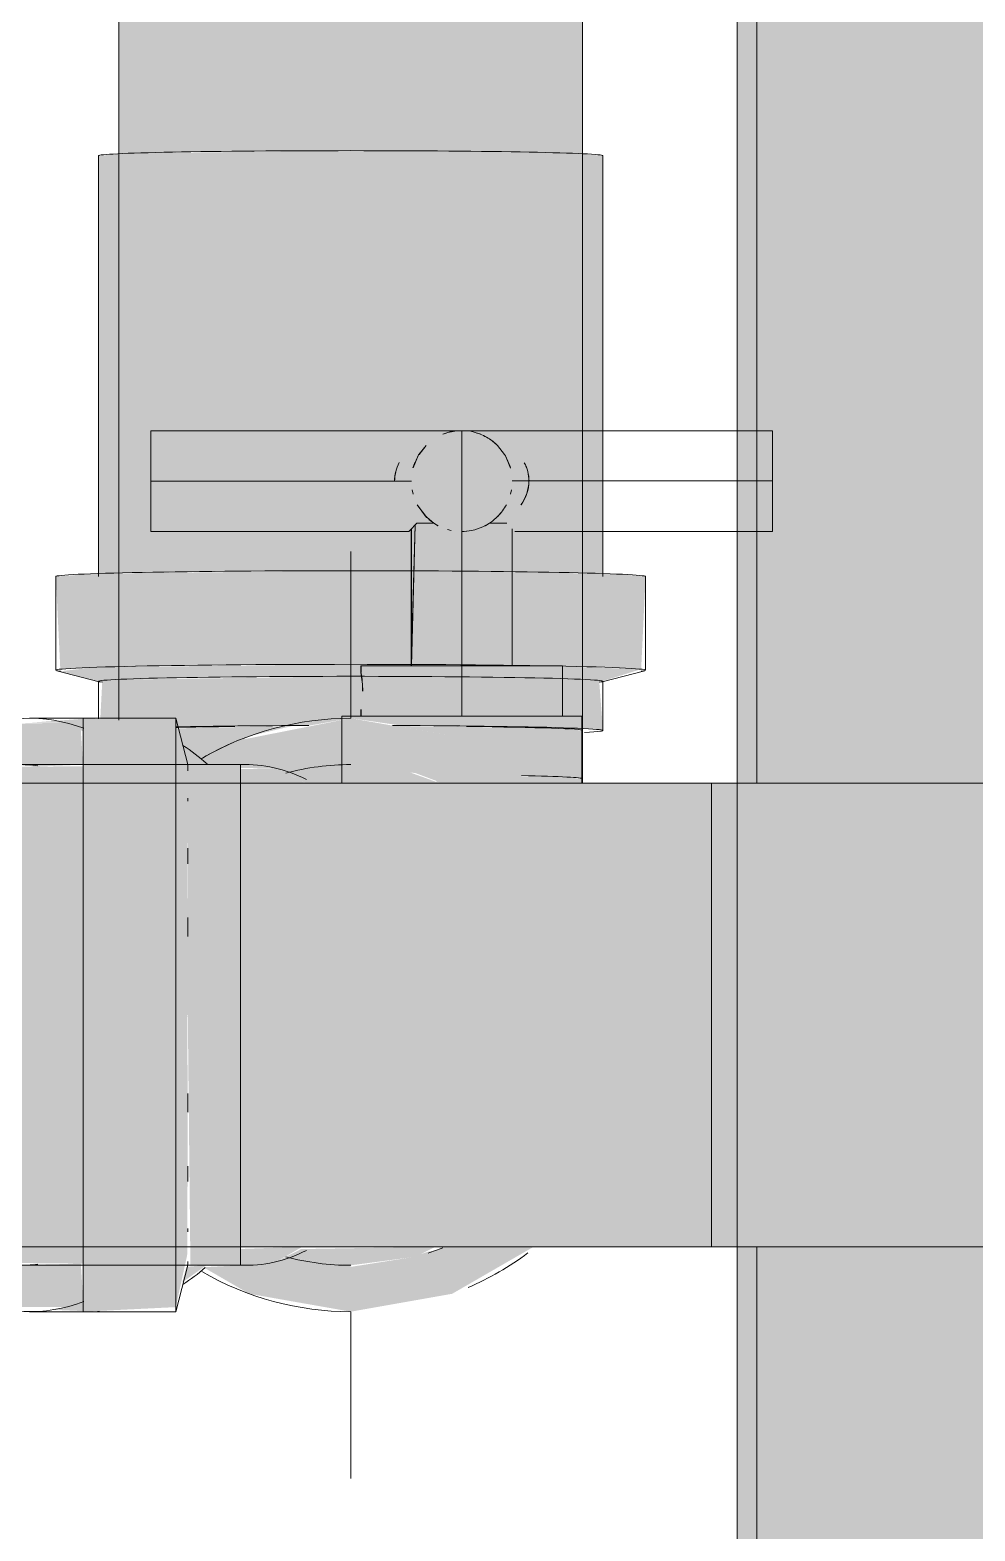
# Model space of a CAD drawing. Header units: metres. Extents: x 42.1 to 94.3, y -3.4 to 61.2.
# Drawn here: x 45.8031 to 45.905, y 57.8176 to 57.9795 of the extents above; entities that cross this region are included whole.
import ezdxf

# ---------------------------------------------------------------- set-up
doc = ezdxf.new("R2010")
doc.units = ezdxf.units.M
for name, color, linetype, lineweight in [('ARQ-SAN', 7, 'Continuous', 5), ('P-PIPE', 7, 'Continuous', 5), ('P-PIPE-CNTR', 7, 'Continuous', 5), ('P-SANR-FIXT', 7, 'Continuous', 5)]:
    doc.layers.add(name, color=color, linetype=linetype, lineweight=lineweight)
doc.layers.add('ARQ_1100_BASE_TÉRREO_GARAGEM_dwg', color=7, linetype='Continuous', lineweight=5, true_color=0x767676)

# ---------------------------------------------------------------- blocks, each defined once
blk = doc.blocks.new('Cuba para Pia de Cozinha - Standard-2652003-TÉRREO F_S 2')
at = {"layer": 'P-SANR-FIXT', "true_color": 0x7f7f7f, "transparency": 33554560}
h = blk.add_hatch(color=8, dxfattribs=at)
h.paths.add_polyline_path([(-0.2285, -0.21432), (-0.2285, -0.2275), (0.2285, -0.2275), (0.2285, 0.2275), (-0.2285, 0.2275), (-0.2285, -0.13672)])
h.paths.add_polyline_path([(-0.1903, 0.05725), (-0.1903, 0.06585), (-0.18932, 0.07576), (-0.18643, 0.08529), (-0.18174, 0.09407), (-0.17542, 0.10177), (-0.16772, 0.10808), (-0.15894, 0.11278), (-0.14941, 0.11567), (-0.1395, 0.11665), (0.14165, 0.11645), (0.14961, 0.11567), (0.15914, 0.11278), (0.16792, 0.10808), (0.17562, 0.10177), (0.18194, 0.09407), (0.18663, 0.08529), (0.18952, 0.07576), (0.1905, 0.06585), (0.1905, -0.1387), (0.18952, -0.14861), (0.18663, -0.15814), (0.18194, -0.16692), (0.17453, -0.17552), (0.16792, -0.18094), (0.15914, -0.18563), (0.14961, -0.18852), (0.1397, -0.1895), (-0.1395, -0.1895), (-0.14941, -0.18852), (-0.15894, -0.18563), (-0.16772, -0.18094), (-0.17542, -0.17462), (-0.18174, -0.16692), (-0.18643, -0.15814), (-0.18932, -0.14861), (-0.1903, -0.13672), (-0.1903, 0.01846)])
at = {"layer": 'P-SANR-FIXT'}
blk.add_line((0.2285, 0.2275), (-0.2285, 0.2275), dxfattribs=at)
at = {"layer": 'P-SANR-FIXT', "color": 250, "true_color": 0x3f3f3f}
blk.add_line((-0.2285, 0.2275), (0.2285, 0.2275), dxfattribs=at)
blk = doc.blocks.new('Joelho 45_90 - Serie Normal - Esgoto - MEP - Tigre - Standard-4204229-TÉRREO F_S 2')
at = {"layer": 'P-PIPE', "true_color": 0xe06060}
h = blk.add_hatch(color=13, dxfattribs=at)
h.paths.add_polyline_path([(45.94779, 57.84126), (45.95607, 57.84235), (45.9645, 57.84609), (45.97094, 57.85131), (45.97551, 57.85726), (45.97823, 57.86384), (45.973, 57.86374), (45.97167, 57.86095), (45.97082, 57.8593), (45.96688, 57.85417), (45.96029, 57.84947), (45.95478, 57.84718), (45.94709, 57.84635), (45.9408, 57.84718), (45.93763, 57.84843), (45.92826, 57.84826), (45.93179, 57.84555), (45.93951, 57.84235)])
h.paths.add_polyline_path([(45.97823, 57.88268), (45.97551, 57.88926), (45.96975, 57.89641), (45.96379, 57.90098), (45.95607, 57.90417), (45.94779, 57.90526), (45.93893, 57.90393), (45.93132, 57.90061), (45.92825, 57.89826), (45.9387, 57.89847), (45.9408, 57.89934), (45.9478, 57.90026), (45.95478, 57.89934), (45.96131, 57.89663), (45.96694, 57.89228), (45.97139, 57.88623), (45.97303, 57.88272), (45.97763, 57.88269)])
for points in [[(45.97303, 57.88272), (45.96848, 57.89061), (45.9613, 57.89664), (45.95213, 57.89985), (45.94311, 57.89985), (45.93875, 57.89813), (45.94779, 57.89819), (45.95431, 57.89709), (45.96088, 57.89442), (45.96694, 57.88933), (45.97075, 57.88274), (45.97199, 57.88273)], [(45.87934, 57.87326), (45.87934, 57.89826), (45.87659, 57.89826), (45.87659, 57.87326)], [(45.87934, 57.87326), (45.92066, 57.87342), (45.92066, 57.87609), (45.92179, 57.87844), (45.92179, 57.89826), (45.87934, 57.89821), (45.87934, 57.87934)], [(45.92179, 57.87844), (45.92311, 57.88118), (45.92773, 57.88475), (45.93349, 57.88586), (45.93855, 57.88471), (45.94122, 57.88257), (45.95647, 57.88276), (45.97073, 57.88278), (45.96694, 57.88933), (45.95957, 57.89518), (45.95213, 57.89788), (45.94959, 57.89794), (45.9454, 57.89826), (45.92179, 57.89826), (45.92179, 57.87973)], [(45.94131, 57.87326), (45.94542, 57.87326), (45.94542, 57.87609), (45.94297, 57.88118), (45.94132, 57.8825), (45.93092, 57.88255), (45.9271, 57.88071), (45.92438, 57.87704), (45.92352, 57.87326), (45.93653, 57.87326)], [(45.94132, 57.8825), (45.94128, 57.88253), (45.93944, 57.88251)], [(45.97279, 57.87326), (45.97479, 57.87326), (45.97303, 57.88272), (45.97075, 57.88274), (45.97143, 57.88104), (45.97252, 57.87483)], [(45.97303, 57.8638), (45.97827, 57.86394), (45.97877, 57.86547), (45.97979, 57.87326), (45.97827, 57.88258), (45.97823, 57.88268), (45.97317, 57.88249), (45.97379, 57.88044), (45.97387, 57.88025), (45.97479, 57.87326), (45.9735, 57.86538), (45.97306, 57.86384)], [(45.92179, 57.87326), (45.92179, 57.87844), (45.92066, 57.87609), (45.92066, 57.87326), (45.92131, 57.87326)], [(45.87659, 57.84826), (45.87934, 57.84826), (45.87934, 57.87326), (45.87659, 57.87326), (45.87659, 57.84911)], [(45.8944, 57.84826), (45.92179, 57.84826), (45.92179, 57.86809), (45.92066, 57.87044), (45.92066, 57.87326), (45.87934, 57.87326), (45.87934, 57.84826)], [(45.92179, 57.86809), (45.92179, 57.87326), (45.92066, 57.8731), (45.92066, 57.87044)], [(45.93443, 57.86385), (45.94156, 57.86422), (45.94321, 57.86584), (45.94542, 57.87044), (45.94542, 57.87326), (45.92352, 57.87326), (45.92446, 57.86913), (45.92753, 57.86561), (45.93133, 57.86396), (45.9332, 57.86389)], [(45.97075, 57.86378), (45.97317, 57.86403), (45.97479, 57.87326), (45.97279, 57.87326), (45.97106, 57.86432)], [(45.92179, 57.84826), (45.9499, 57.84854), (45.95259, 57.84881), (45.96036, 57.85167), (45.96694, 57.85719), (45.97075, 57.86378), (45.94523, 57.86383), (45.94096, 57.86374), (45.93855, 57.86182), (45.93304, 57.86056), (45.92753, 57.86182), (45.92311, 57.86534), (45.92179, 57.86809), (45.92179, 57.84911)], [(45.94311, 57.84667), (45.95259, 57.84671), (45.96129, 57.84988), (45.96866, 57.85623), (45.97303, 57.8638), (45.97073, 57.86374), (45.96694, 57.85719), (45.95957, 57.85135), (45.95164, 57.84864), (45.94952, 57.8485), (45.94444, 57.84827), (45.93871, 57.84827), (45.94271, 57.84682)]]:
    blk.add_hatch(color=13, dxfattribs=at).paths.add_polyline_path(points)
h = blk.add_hatch(color=13, dxfattribs=at)
h.paths.add_polyline_path([(45.94122, 57.88257), (45.93855, 57.88471), (45.93304, 57.88596), (45.92753, 57.88471), (45.92311, 57.88118), (45.92179, 57.87844), (45.92179, 57.87326), (45.92352, 57.87326), (45.92446, 57.8774), (45.9271, 57.88071), (45.93133, 57.88256), (45.9393, 57.88257), (45.94043, 57.88255)])
h.paths.add_polyline_path([(45.97218, 57.87326), (45.97279, 57.87326), (45.97111, 57.88212), (45.97068, 57.88274), (45.94523, 57.8827), (45.94156, 57.88231), (45.94321, 57.88069), (45.94542, 57.87609), (45.94542, 57.87326), (45.97199, 57.87326)])
h = blk.add_hatch(color=13, dxfattribs=at)
h.paths.add_polyline_path([(45.93304, 57.86056), (45.93855, 57.86182), (45.94122, 57.86395), (45.93921, 57.86395), (45.93092, 57.86398), (45.9271, 57.86582), (45.92436, 57.86959), (45.92352, 57.87326), (45.92179, 57.87326), (45.92179, 57.86809), (45.92311, 57.86534), (45.92773, 57.86178), (45.93304, 57.86056)])
h.paths.add_polyline_path([(45.94806, 57.86374), (45.97078, 57.86384), (45.97143, 57.86549), (45.97279, 57.87326), (45.94542, 57.87326), (45.94542, 57.87044), (45.94297, 57.86534), (45.94132, 57.86403), (45.94599, 57.8638), (45.94767, 57.86375)])
at = {"layer": 'P-PIPE'}
for p, q in [((45.87934, 57.89826), (45.87659, 57.89826)), ((45.87659, 57.89826), (45.87659, 57.87326)), ((45.87659, 57.87326), (45.87659, 57.84826)), ((45.87659, 57.84826), (45.87934, 57.84826))]:
    blk.add_line(p, q, dxfattribs=at)
at = {"layer": 'P-PIPE', "color": 250, "true_color": 0x3f3f3f}
for p, q in [((45.92179, 57.89826), (45.87934, 57.89826)), ((45.92179, 57.87846), (45.92179, 57.89826)), ((45.92179, 57.89826), (45.92179, 57.87846)), ((45.92179, 57.84826), (45.92179, 57.86807)), ((45.92179, 57.86807), (45.92179, 57.84826)), ((45.87934, 57.84826), (45.92179, 57.84826))]:
    blk.add_line(p, q, dxfattribs=at)
at = {"layer": 'P-PIPE', "color": 251, "true_color": 0x5f5f5f}
for p, q in [((45.92179, 57.87326), (45.92179, 57.87846)), ((45.92179, 57.87846), (45.92179, 57.87326)), ((45.92179, 57.86807), (45.92179, 57.87326)), ((45.92179, 57.87326), (45.92179, 57.86807))]:
    blk.add_line(p, q, dxfattribs=at)
at = {"layer": 'P-PIPE', "color": 250, "true_color": 0x3f3f3f, "flags": 128}
for points in [[(45.94779, 57.89826), (45.94584, 57.89826), (45.94027, 57.89826), (45.93193, 57.89826), (45.92207, 57.89826), (45.92179, 57.89826)], [(45.92179, 57.84826), (45.93168, 57.84826), (45.94008, 57.84826), (45.94573, 57.84826), (45.94779, 57.84826), (45.94779, 57.84826)]]:
    blk.add_lwpolyline(points, dxfattribs=at)
at = {"layer": 'P-PIPE', "color": 250, "true_color": 0x3f3f3f}
for radius, start, end in [(0.032, 17.2076, 128.0151), (0.032, 96.6467, 102.025), (0.027, 101.9728, 112.0919), (0.032, 36.6473, 42.0268), (0.027, 23.3004, 36.6783), (0.032, 17.9793, 23.3553), (0.032, 231.9849, 342.7924), (0.032, 336.645, 342.0217), (0.027, 309.6139, 314.4078), (0.025, 277.4391, 280), (0.027, 264.4085, 269.9875)]:
    blk.add_arc((45.94779, 57.87326), radius, start, end, dxfattribs=at)
at = {"layer": 'P-PIPE', "color": 251, "true_color": 0x5f5f5f}
for radius, start, end in [(0.027, 0, 20), (0.027, 15.435, 18.0137), (0.032, 0, 14.6662), (0.027, 0, 15), (0.027, 340, 0), (0.027, 345, 0)]:
    blk.add_arc((45.94779, 57.87326), radius, start, end, dxfattribs=at)
blk = doc.blocks.new('Joelho 45_90 - Serie Normal - Esgoto - MEP - Tigre - Standard-2541-TÉRREO F_S 2')
at = {"layer": 'P-PIPE', "true_color": 0xe06060}
for points in [[(45.81681, 57.87326), (45.8188, 57.87326), (45.8188, 57.90478), (45.8088, 57.90526), (45.8088, 57.87326)], [(45.8201, 57.87326), (45.82003, 57.89942), (45.82003, 57.90011), (45.8188, 57.90478), (45.8188, 57.87326), (45.82003, 57.87326)], [(45.7836, 57.87326), (45.7858, 57.87326), (45.7858, 57.89985), (45.7836, 57.89788), (45.7836, 57.87754)], [(45.7484, 57.87326), (45.7806, 57.87326), (45.78059, 57.89788), (45.76973, 57.89826), (45.75241, 57.89799), (45.74813, 57.89741), (45.7421, 57.89491), (45.7368, 57.89079), (45.7326, 57.88493), (45.73045, 57.87973), (45.7296, 57.87326), (45.74627, 57.87326)], [(45.7546, 57.84826), (45.77801, 57.84845), (45.7806, 57.84864), (45.7806, 57.87326), (45.7296, 57.87326), (45.73045, 57.86679), (45.73295, 57.86076), (45.73692, 57.85559), (45.7421, 57.85161), (45.74851, 57.84906), (45.75326, 57.84843)], [(45.7858, 57.84667), (45.7858, 57.87326), (45.7836, 57.87326), (45.7836, 57.84864), (45.784, 57.84828)], [(45.8088, 57.84126), (45.8188, 57.84175), (45.8188, 57.87326), (45.8088, 57.87326), (45.8088, 57.84235)], [(45.8188, 57.84175), (45.82003, 57.84734), (45.82008, 57.85751), (45.8201, 57.86287), (45.82003, 57.87326), (45.8188, 57.87326), (45.8188, 57.84365)]]:
    blk.add_hatch(color=13, dxfattribs=at).paths.add_polyline_path(points)
h = blk.add_hatch(color=13, dxfattribs=at)
h.paths.add_polyline_path([(45.7858, 57.87326), (45.8088, 57.87326), (45.8088, 57.90009), (45.7858, 57.89985), (45.7858, 57.87775)])
h.paths.add_polyline_path([(45.8258, 57.87326), (45.8258, 57.90026), (45.82, 57.9002), (45.82003, 57.89918), (45.82008, 57.88901), (45.8201, 57.88366), (45.8201, 57.87326)])
h = blk.add_hatch(color=13, dxfattribs=at)
h.paths.add_polyline_path([(45.7836, 57.89491), (45.7836, 57.89788), (45.7806, 57.89788), (45.7806, 57.89491), (45.78265, 57.89491)])
h.paths.add_polyline_path([(45.7836, 57.87754), (45.7836, 57.89491), (45.7806, 57.89491), (45.7806, 57.87754)])
h.paths.add_polyline_path([(45.7836, 57.87326), (45.7836, 57.87754), (45.7806, 57.87754), (45.7806, 57.87326)])
h = blk.add_hatch(color=13, dxfattribs=at)
h.paths.add_polyline_path([(45.7836, 57.84864), (45.7836, 57.85161), (45.7806, 57.85161), (45.7806, 57.84864)])
h.paths.add_polyline_path([(45.7836, 57.85161), (45.7836, 57.86899), (45.7806, 57.86899), (45.7806, 57.85161)])
h.paths.add_polyline_path([(45.7806, 57.86899), (45.7836, 57.86899), (45.7836, 57.87326), (45.7806, 57.87326)])
h = blk.add_hatch(color=13, dxfattribs=at)
h.paths.add_polyline_path([(45.8258, 57.84626), (45.8258, 57.87326), (45.8201, 57.87326), (45.82038, 57.84632)])
h.paths.add_polyline_path([(45.8088, 57.84644), (45.8088, 57.87326), (45.7858, 57.87326), (45.7858, 57.84667), (45.79741, 57.84655)])
at = {"layer": 'P-PIPE'}
for p, q in [((45.8188, 57.90526), (45.8088, 57.90526)), ((45.8088, 57.90526), (45.8088, 57.87326)), ((45.8201, 57.90026), (45.8188, 57.90526)), ((45.8188, 57.90526), (45.8188, 57.87326)), ((45.7858, 57.90026), (45.7836, 57.89826)), ((45.8258, 57.90026), (45.7858, 57.90026)), ((45.7858, 57.87326), (45.7858, 57.90026)), ((45.8201, 57.8996), (45.8201, 57.90026)), ((45.8258, 57.87326), (45.8258, 57.90026)), ((45.7836, 57.89826), (45.7806, 57.89826)), ((45.7836, 57.87326), (45.7836, 57.89826)), ((45.8201, 57.8963), (45.8201, 57.89665)), ((45.8201, 57.88956), (45.8201, 57.89124)), ((45.8201, 57.88173), (45.8201, 57.88376)), ((45.7836, 57.84826), (45.7836, 57.87326)), ((45.7858, 57.84626), (45.7858, 57.87326)), ((45.8088, 57.87326), (45.8088, 57.84126)), ((45.8188, 57.87326), (45.8188, 57.84126)), ((45.8258, 57.84626), (45.8258, 57.87326)), ((45.8201, 57.86277), (45.8201, 57.8648)), ((45.8201, 57.85529), (45.8201, 57.85697)), ((45.8201, 57.84988), (45.8201, 57.85022)), ((45.7806, 57.84826), (45.7836, 57.84826)), ((45.7836, 57.84826), (45.7858, 57.84626)), ((45.7858, 57.84626), (45.8258, 57.84626)), ((45.8188, 57.84126), (45.8201, 57.84626)), ((45.8201, 57.84626), (45.8201, 57.84667)), ((45.8088, 57.84126), (45.8188, 57.84126))]:
    blk.add_line(p, q, dxfattribs=at)
at = {"layer": 'P-PIPE', "flags": 128}
for points in [[(45.7806, 57.89826), (45.77956, 57.89826), (45.77852, 57.89826), (45.77748, 57.89826), (45.77645, 57.89826), (45.77543, 57.89826), (45.77442, 57.89826), (45.77341, 57.89826), (45.77242, 57.89826), (45.77144, 57.89826), (45.77047, 57.89826), (45.76952, 57.89826), (45.76859, 57.89826), (45.76768, 57.89826), (45.76679, 57.89826), (45.76592, 57.89826), (45.76507, 57.89826), (45.76425, 57.89826), (45.76345, 57.89826), (45.76269, 57.89826), (45.76195, 57.89826), (45.76124, 57.89826), (45.76056, 57.89826), (45.75991, 57.89826), (45.7593, 57.89826), (45.75872, 57.89826), (45.75817, 57.89826), (45.75767, 57.89826), (45.75719, 57.89826), (45.75676, 57.89826), (45.75636, 57.89826), (45.75601, 57.89826), (45.75569, 57.89826), (45.75541, 57.89826), (45.75517, 57.89826), (45.75498, 57.89826), (45.75482, 57.89826), (45.7547, 57.89826), (45.75463, 57.89826), (45.7546, 57.89826), (45.7546, 57.89826)], [(45.7546, 57.84826), (45.75462, 57.84826), (45.75468, 57.84826), (45.75478, 57.84826), (45.75493, 57.84826), (45.75512, 57.84826), (45.75534, 57.84826), (45.75561, 57.84826), (45.75592, 57.84826), (45.75626, 57.84826), (45.75665, 57.84826), (45.75707, 57.84826), (45.75754, 57.84826), (45.75803, 57.84826), (45.75857, 57.84826), (45.75914, 57.84826), (45.75974, 57.84826), (45.76038, 57.84826), (45.76105, 57.84826), (45.76175, 57.84826), (45.76248, 57.84826), (45.76324, 57.84826), (45.76403, 57.84826), (45.76485, 57.84826), (45.76569, 57.84826), (45.76655, 57.84826), (45.76744, 57.84826), (45.76834, 57.84826), (45.76927, 57.84826), (45.77021, 57.84826), (45.77118, 57.84826), (45.77215, 57.84826), (45.77314, 57.84826), (45.77414, 57.84826), (45.77516, 57.84826), (45.77618, 57.84826), (45.77721, 57.84826), (45.77824, 57.84826), (45.77928, 57.84826), (45.78032, 57.84826), (45.7806, 57.84826)]]:
    blk.add_lwpolyline(points, dxfattribs=at)
at = {"layer": 'P-PIPE'}
for start, end in [(105, 180), (105, 180), (180, 255), (180, 255)]:
    blk.add_arc((45.7546, 57.87326), 0.025, start, end, dxfattribs=at)
blk = doc.blocks.new('Joelho 45_90 - Serie Normal - Esgoto - MEP - Tigre - Standard-4206662-TÉRREO F_S 2')
at = {"layer": 'P-PIPE', "true_color": 0xe06060}
h = blk.add_hatch(color=13, dxfattribs=at)
h.paths.add_polyline_path([(45.83767, 57.84126), (45.83767, 57.84626), (45.83068, 57.84718), (45.82969, 57.84667), (45.8258, 57.84662), (45.82571, 57.84626), (45.8219, 57.84606), (45.82192, 57.84597), (45.82673, 57.84319)])
h.paths.add_polyline_path([(45.83068, 57.89934), (45.83767, 57.90026), (45.83767, 57.90526), (45.82612, 57.90298), (45.82185, 57.90052), (45.82212, 57.90022), (45.8258, 57.90026), (45.8258, 57.8999), (45.82969, 57.89985), (45.83068, 57.89934)])
h = blk.add_hatch(color=13, dxfattribs=at)
h.paths.add_polyline_path([(45.83767, 57.84126), (45.84861, 57.84319), (45.8574, 57.84826), (45.84755, 57.84826), (45.8469, 57.84789), (45.84597, 57.84772), (45.84414, 57.84711), (45.83767, 57.84609)])
h.paths.add_polyline_path([(45.8574, 57.89826), (45.84862, 57.90333), (45.83767, 57.90526), (45.83767, 57.90026), (45.84466, 57.89934), (45.84755, 57.89826), (45.85561, 57.89826)])
for points in [[(45.82185, 57.90052), (45.82673, 57.90333), (45.83137, 57.90443), (45.81896, 57.90417), (45.8195, 57.9021), (45.82182, 57.90055)], [(45.86267, 57.89874), (45.86267, 57.90394), (45.85904, 57.9042), (45.8424, 57.90443), (45.84862, 57.90333), (45.85598, 57.89908), (45.86182, 57.89887)]]:
    blk.add_hatch(color=13, dxfattribs=at).paths.add_polyline_path(points)
h = blk.add_hatch(color=13, dxfattribs=at)
h.paths.add_polyline_path([(45.83767, 57.84626), (45.84466, 57.84718), (45.84682, 57.84826), (45.8323, 57.84801), (45.83068, 57.84718), (45.83621, 57.84646)])
h.paths.add_polyline_path([(45.83767, 57.89826), (45.84727, 57.89826), (45.84406, 57.89942), (45.83767, 57.90026), (45.83068, 57.89934), (45.83281, 57.89826), (45.83621, 57.89826)])
h = blk.add_hatch(color=13, dxfattribs=at)
h.paths.add_polyline_path([(45.85824, 57.89826), (45.86267, 57.89826), (45.86267, 57.89874), (45.85932, 57.89899), (45.85613, 57.89899), (45.8574, 57.89826)])
h.paths.add_polyline_path([(45.84727, 57.89826), (45.84755, 57.89826), (45.84691, 57.89863), (45.84691, 57.89841)])
at = {"layer": 'P-PIPE'}
for q in [(45.86267, 57.90394), (45.86267, 57.89826)]:
    blk.add_line((45.86267, 57.89874), q, dxfattribs=at)
for radius, start, end in [(0.032, 90, 120.1292), (0.032, 113.3132, 120), (0.027, 90, 104.9985), (0.027, 255.0015, 270), (0.027, 287.9793, 291.5948), (0.032, 293.3004, 306.6783), (0.032, 239.8566, 270)]:
    blk.add_arc((45.83767, 57.87326), radius, start, end, dxfattribs=at)
for centre, start_param, end_param in [((45.83767, 57.90394), 2.094395, 2.426147), ((45.83767, 57.90394), 0, 1.047198), ((45.83767, 57.89874), 0, 0.743679), ((45.83767, 57.89874), 0, 0.743679)]:
    blk.add_ellipse(centre, major_axis=(0.025, 0), ratio=0.019996, start_param=start_param, end_param=end_param, dxfattribs=at)
blk = doc.blocks.new('Luva Simples para Conexão - Serie Normal - Esgoto - MEP - Tigre - Standard-V6-TÉRREO F_S 2')
at = {"layer": 'P-PIPE', "true_color": 0xf5ebeb}
for points in [[(45.81047, 57.92087), (45.83063, 57.92116), (45.83767, 57.92117), (45.83767, 57.96647), (45.81411, 57.9662), (45.81047, 57.96593), (45.81047, 57.92099)], [(45.86487, 57.92087), (45.86487, 57.96593), (45.86123, 57.9662), (45.84471, 57.96645), (45.83767, 57.96647), (45.83768, 57.92117), (45.86395, 57.92089)], [(45.80635, 57.91055), (45.81723, 57.91093), (45.83767, 57.91108), (45.83767, 57.92117), (45.81013, 57.92086), (45.80587, 57.92054)], [(45.86899, 57.91055), (45.86947, 57.92054), (45.8671, 57.92077), (45.85561, 57.92106), (45.83767, 57.92117), (45.83767, 57.91108), (45.86521, 57.91076), (45.8671, 57.91065)], [(45.81087, 57.90915), (45.81088, 57.90934), (45.82202, 57.90968), (45.83767, 57.90978), (45.83767, 57.91108), (45.81013, 57.91076), (45.80635, 57.91033), (45.81052, 57.90924)], [(45.86447, 57.90915), (45.86899, 57.91055), (45.85811, 57.91093), (45.83767, 57.91108), (45.83767, 57.90978), (45.86284, 57.90942), (45.86446, 57.90924)], [(45.81891, 57.90433), (45.8332, 57.90447), (45.83767, 57.90526), (45.83767, 57.90978), (45.8125, 57.90942), (45.81088, 57.90934), (45.81066, 57.90517), (45.8188, 57.90478)], [(45.86487, 57.90394), (45.86446, 57.90934), (45.85332, 57.90968), (45.83767, 57.90978), (45.83767, 57.90526), (45.84314, 57.90447), (45.86284, 57.90414), (45.86446, 57.904)]]:
    blk.add_hatch(color=7, dxfattribs=at).paths.add_polyline_path(points)
at = {"layer": 'P-PIPE'}
for p, q in [((45.81047, 57.96593), (45.81047, 57.92054)), ((45.86487, 57.92054), (45.86487, 57.96593)), ((45.80587, 57.92054), (45.80587, 57.91044)), ((45.86947, 57.91044), (45.86947, 57.92054)), ((45.80596, 57.91039), (45.81055, 57.9092)), ((45.86479, 57.9092), (45.86938, 57.91039)), ((45.81047, 57.90924), (45.81047, 57.9052)), ((45.86487, 57.90394), (45.86487, 57.90924))]:
    blk.add_line(p, q, dxfattribs=at)
for centre, major_axis, start_param, end_param in [((45.83767, 57.96593), (0.0272, 0), 1.570796, 3.141593), ((45.83767, 57.96593), (0.0272, 0), 0, 1.570796), ((45.83767, 57.92054), (0.0318, 0), 1.570796, 3.141593), ((45.83767, 57.92054), (0.0318, 0), 0, 1.570796), ((45.83767, 57.91044), (0.0318, 0), 1.570796, 3.316126), ((45.83767, 57.91044), (0.0318, 0), 6.108652, 7.853982), ((45.83767, 57.90924), (0.0272, 0), 1.570796, 3.316126), ((45.83767, 57.90924), (0.0272, 0), 6.108652, 7.853982), ((45.83767, 57.90394), (0.025, 0), 2.094395, 2.426147), ((45.83767, 57.90394), (0.0272, 0), 1.737148, 2.334044), ((45.83767, 57.90394), (0.0272, 0), 5.89872, 7.68763), ((45.83767, 57.90394), (0.025, 0), 0, 1.047198)]:
    blk.add_ellipse(centre, major_axis=major_axis, ratio=0.019996, start_param=start_param, end_param=end_param, dxfattribs=at)
blk = doc.blocks.new('Joelho 45_90 - Serie Normal - Esgoto - MEP - Tigre - Standard-V24-TÉRREO F_S 2')
at = {"layer": 'P-PIPE', "true_color": 0xe06060}
h = blk.add_hatch(color=13, dxfattribs=at)
h.paths.add_polyline_path([(45.82, 57.9002), (45.82209, 57.90026), (45.82143, 57.90098), (45.8195, 57.9021), (45.81999, 57.90026)])
h.paths.add_polyline_path([(45.8088, 57.90384), (45.8088, 57.9052), (45.80304, 57.90478), (45.80697, 57.90478), (45.80821, 57.90414)])
for points in [[(45.80355, 57.90003), (45.8088, 57.90026), (45.80856, 57.90396), (45.80697, 57.90478), (45.79881, 57.90462), (45.79613, 57.90324), (45.8009, 57.90055), (45.80117, 57.90022), (45.80304, 57.90013)], [(45.83278, 57.89826), (45.82969, 57.89985), (45.8258, 57.89978), (45.8258, 57.89826), (45.83246, 57.89826)], [(45.8258, 57.84662), (45.82969, 57.84667), (45.83246, 57.84826), (45.8258, 57.84802), (45.8258, 57.84675)], [(45.80697, 57.84175), (45.8088, 57.84269), (45.80856, 57.84644), (45.80114, 57.84626), (45.80001, 57.84528), (45.79613, 57.84328), (45.79911, 57.84175), (45.80544, 57.84175)]]:
    blk.add_hatch(color=13, dxfattribs=at).paths.add_polyline_path(points)
h = blk.add_hatch(color=13, dxfattribs=at)
h.paths.add_polyline_path([(45.8088, 57.84132), (45.8088, 57.84269), (45.80697, 57.84175), (45.80544, 57.84147), (45.80708, 57.8414)])
h.paths.add_polyline_path([(45.8195, 57.84442), (45.82209, 57.84626), (45.82212, 57.8463), (45.81994, 57.84609), (45.81972, 57.84525)])
at = {"layer": 'P-PIPE'}
for p, q in [((45.81012, 57.90526), (45.80304, 57.90526)), ((45.80588, 57.90026), (45.80114, 57.90026)), ((45.82638, 57.90026), (45.82209, 57.90026)), ((45.80114, 57.84626), (45.80588, 57.84626)), ((45.82209, 57.84626), (45.82638, 57.84626)), ((45.80304, 57.84126), (45.81012, 57.84126))]:
    blk.add_line(p, q, dxfattribs=at)
for centre, major_axis, start_param, end_param in [((45.80304, 57.87326), (0, 0.032), 6.02232, 6.59847), ((45.81012, 57.87326), (0, 0.032), 6.262323, 6.283185), ((45.81012, 57.87326), (0, 0.032), 5.720946, 5.851982), ((45.80212, 57.87326), (0, 0.027), 6.18781, 6.303346), ((45.82638, 57.87326), (0, 0.027), 5.935527, 6.313656), ((45.82638, 57.87326), (0, 0.027), 3.111122, 3.489251), ((45.80212, 57.87326), (0, 0.027), 3.121432, 3.236968), ((45.81012, 57.87326), (0, 0.032), 3.572796, 3.693224), ((45.80304, 57.87326), (0, 0.032), 2.826307, 3.402458), ((45.81012, 57.87326), (0, 0.032), 3.141593, 3.162455)]:
    blk.add_ellipse(centre, major_axis=major_axis, ratio=0.707107, start_param=start_param, end_param=end_param, dxfattribs=at)
blk = doc.blocks.new('ARQ_1100_BASE_TÉRREO_GARAGEM_dwg_TORNEIRA DUNA 1198 C64-4197729-TÉRREO F_S 2')
at = {"layer": 'ARQ-SAN', "color": 253, "true_color": 0xaaaaaa}
for p, q in [((-0.00506, 0.03088), (-0.00506, 0.00279)), ((-0.03043, 0.00822), (-0.02971, 0.00822)), ((-0.006, 0.00271), (-0.00647, 0.0026)), ((-0.01028, -0.0011), (-0.01038, -0.00151)), ((0.00005, -0.0008), (0.00018, -0.00115)), ((-0.03043, -0.00265), (0.00037, -0.00265)), ((-0.0104, -0.0037), (-0.01031, -0.00406)), ((-0.00959, -0.00565), (-0.00959, -0.0075)), ((-0.025, -0.00808), (-0.01021, -0.00808)), ((-0.00778, -0.00736), (-0.00762, -0.00745)), ((-0.00647, -0.0079), (-0.00601, -0.008)), ((-0.00505, -0.00808), (-0.00505, -0.03234)), ((-0.0105, -0.03234), (-0.0105, -0.00836))]:
    blk.add_line(p, q, dxfattribs=at)
at = {"layer": 'ARQ-SAN', "color": 252, "true_color": 0x949494}
for p, q in [((-0.0105, -0.03617), (-0.0105, -0.03234)), ((-0.00505, -0.03234), (-0.00505, -0.03617))]:
    blk.add_line(p, q, dxfattribs=at)
at = {"layer": 'ARQ-SAN', "color": 253, "true_color": 0xaaaaaa, "flags": 128}
for points in [[(-0.0105, 0.00306), (-0.0105, 0.03088), (0.00037, 0.03088), (0.00037, -0.03234)], [(-0.03764, -0.01559), (-0.03043, -0.01559), (-0.03043, 0.01029), (-0.03764, 0.01029)], [(-0.02572, 0.00822), (-0.025, 0.00822), (-0.025, -0.01352), (-0.03043, -0.01352)], [(-0.01021, 0.00279), (-0.025, 0.00279), (-0.00978, 0.00238)], [(-0.0092, 0.0009), (-0.00959, 0.00036), (-0.00959, 0.0022)], [(-0.00778, 0.00206), (-0.00762, 0.00215), (-0.00898, 0.00114)], [(-0.00122, 0.0012), (-0.00218, 0.00196), (-0.00222, 0.00201), (-0.00362, 0.00261), (-0.00306, 0.00241)], [(-0.00877, 0.00134), (-0.00959, 0.00036), (-0.00987, -0.00009), (-0.00977, 0.00007)], [(0, -0.00469), (0.00018, -0.0041), (0.00037, -0.00352), (0.00037, -0.00265), (0.00037, -0.00168), (0.00018, -0.00115), (0, -0.0006)], [(-0.00885, -0.00655), (-0.00938, -0.00597), (-0.00959, -0.00565), (-0.00987, -0.00519)], [(-0.00122, -0.0065), (-0.00218, -0.00726), (-0.00234, -0.00736), (-0.00348, -0.00785), (-0.00366, -0.0079)]]:
    blk.add_lwpolyline(points, dxfattribs=at)
at = {"layer": 'ARQ-SAN', "color": 252, "true_color": 0x949494, "flags": 128}
blk.add_lwpolyline([(0.00037, -0.03234), (0.00037, -0.03617), (-0.0105, -0.03617)], dxfattribs=at)
at = {"layer": 'ARQ-SAN', "color": 253, "true_color": 0xaaaaaa}
for centre, radius, start, end in [((-0.02772, 0.01901), 0.01097, 270.0495, 280.5212), ((-0.00513, 0.00014), 0.00446, 62.522, 89.1087), ((0.0743, 0.09201), 0.1229, 226.3693, 226.9501), ((-0.00545, -0.00265), 0.00582, 359.9712, 14.9029), ((-0.00501, -0.00264), 0.00549, 180.0636, 191.0825), ((-0.00497, -0.00261), 0.00553, 195.1122, 207.797), ((-0.00567, -0.00237), 0.0061, 329.2336, 343.5363), ((-0.00501, -0.00269), 0.00537, 314.8383, 328.5377), ((-0.00506, -0.00265), 0.00544, 225.8949, 241.9822), ((-0.005, -0.00545), 0.00444, 233.9752, 269.3126), ((-0.00513, -0.00546), 0.00444, 270.9329, 297.538)]:
    blk.add_arc(centre, radius, start, end, dxfattribs=at)
blk = doc.blocks.new('ARQ_1100_BASE_TÉRREO_GARAGEM_dwg_TORNEIRA DUNA 1198 C64-V2-TÉRREO F_S 2')
at = {"layer": 'ARQ-SAN', "color": 253, "true_color": 0xaaaaaa}
for p, q in [((-0.00506, 0.03088), (-0.00506, 0.00279)), ((-0.03043, 0.00822), (-0.02971, 0.00822)), ((-0.006, 0.00271), (-0.00647, 0.0026)), ((-0.01028, -0.0011), (-0.01038, -0.00151)), ((0.00005, -0.0008), (0.00018, -0.00115)), ((-0.03043, -0.00265), (0.00037, -0.00265)), ((-0.0104, -0.0037), (-0.01031, -0.00406)), ((-0.00959, -0.00565), (-0.00959, -0.0075)), ((-0.025, -0.00808), (-0.01021, -0.00808)), ((-0.00778, -0.00736), (-0.00762, -0.00745)), ((-0.00647, -0.0079), (-0.00601, -0.008)), ((-0.00505, -0.00808), (-0.00505, -0.03234)), ((-0.0105, -0.03234), (-0.0105, -0.00836))]:
    blk.add_line(p, q, dxfattribs=at)
at = {"layer": 'ARQ-SAN', "color": 252, "true_color": 0x949494}
blk.add_line((-0.00505, -0.03234), (-0.00505, -0.03617), dxfattribs=at)
at = {"layer": 'ARQ-SAN', "color": 253, "true_color": 0xaaaaaa, "flags": 128}
for points in [[(-0.0105, 0.00306), (-0.0105, 0.03088), (0.00037, 0.03088), (0.00037, -0.03234)], [(-0.03764, -0.01559), (-0.03043, -0.01559), (-0.03043, 0.01029), (-0.03764, 0.01029)], [(-0.02572, 0.00822), (-0.025, 0.00822), (-0.025, -0.01352), (-0.03043, -0.01352)], [(-0.01021, 0.00279), (-0.025, 0.00279), (-0.00978, 0.00238)], [(-0.0092, 0.0009), (-0.00959, 0.00036), (-0.00959, 0.0022)], [(-0.00778, 0.00206), (-0.00762, 0.00215), (-0.00898, 0.00114)], [(-0.00122, 0.0012), (-0.00218, 0.00196), (-0.00222, 0.00201), (-0.00362, 0.00261), (-0.00306, 0.00241)], [(-0.00877, 0.00134), (-0.00959, 0.00036), (-0.00987, -0.00009), (-0.00977, 0.00007)], [(0, -0.00469), (0.00018, -0.0041), (0.00037, -0.00352), (0.00037, -0.00265), (0.00037, -0.00168), (0.00018, -0.00115), (0, -0.0006)], [(-0.00885, -0.00655), (-0.00938, -0.00597), (-0.00959, -0.00565), (-0.00987, -0.00519)], [(-0.00122, -0.0065), (-0.00218, -0.00726), (-0.00234, -0.00736), (-0.00348, -0.00785), (-0.00366, -0.0079)]]:
    blk.add_lwpolyline(points, dxfattribs=at)
at = {"layer": 'ARQ-SAN', "color": 252, "true_color": 0x949494, "flags": 128}
blk.add_lwpolyline([(0.00037, -0.03234), (0.00037, -0.03617), (-0.0105, -0.03617), (-0.0105, -0.03234)], dxfattribs=at)
at = {"layer": 'ARQ-SAN', "color": 253, "true_color": 0xaaaaaa}
for centre, radius, start, end in [((-0.02772, 0.01901), 0.01097, 270.0495, 280.5212), ((-0.00513, 0.00014), 0.00446, 62.522, 89.1087), ((0.0743, 0.09201), 0.1229, 226.3693, 226.9501), ((-0.00545, -0.00265), 0.00582, 359.9712, 14.9029), ((-0.00501, -0.00264), 0.00549, 180.0636, 191.0825), ((-0.00497, -0.00261), 0.00553, 195.1122, 207.797), ((-0.00567, -0.00237), 0.0061, 329.2336, 343.5363), ((-0.00501, -0.00269), 0.00537, 314.8383, 328.5377), ((-0.00506, -0.00265), 0.00544, 225.8949, 241.9822), ((-0.005, -0.00545), 0.00444, 233.9752, 269.3126), ((-0.00513, -0.00546), 0.00444, 270.9329, 297.538)]:
    blk.add_arc(centre, radius, start, end, dxfattribs=at)
blk = doc.blocks.new('ARQ_1100_BASE_TÉRREO_GARAGEM_dwg-4178582-TÉRREO F_S 2')
at = {"layer": 'ARQ-SAN', "color": 252, "true_color": 0x949494}
for p, q in [((45.88146, 58.09817), (45.88146, 57.89826)), ((45.88146, 57.84826), (45.88146, 57.64817))]:
    blk.add_line(p, q, dxfattribs=at)
at = {"rotation": 90}
for name, p in [('ARQ_1100_BASE_TÉRREO_GARAGEM_dwg_TORNEIRA DUNA 1198 C64-4197729-TÉRREO F_S 2', (45.84699, 57.9359)), ('ARQ_1100_BASE_TÉRREO_GARAGEM_dwg_TORNEIRA DUNA 1198 C64-V2-TÉRREO F_S 2', (45.847, 57.9359))]:
    blk.add_blockref(name, p, dxfattribs=at)

msp = doc.modelspace()

# ---------------------------------------------------------------- hatches: boundary and pattern name
at = {"layer": 'P-PIPE', "true_color": 0x713800}
for points in [[(45.81267, 57.96613), (45.82407, 57.9664), (45.83767, 57.96647), (45.83767, 58.91591), (45.81268, 58.91556), (45.81267, 57.9662)], [(45.8258, 57.87326), (45.87659, 57.87326), (45.87659, 57.89826), (45.8258, 57.89825), (45.8258, 57.87688)], [(45.87659, 57.84826), (45.87659, 57.87326), (45.8258, 57.87326), (45.8258, 57.84826), (45.85561, 57.84826)]]:
    msp.add_hatch(color=36, dxfattribs=at).paths.add_polyline_path(points)
h = msp.add_hatch(color=36, dxfattribs=at)
h.paths.add_polyline_path([(45.86267, 57.90394), (45.86267, 57.90414), (45.85106, 57.90441), (45.86182, 57.90407)])
h.paths.add_polyline_path([(45.86267, 57.96613), (45.86267, 58.91556), (45.85147, 58.91583), (45.83767, 58.91589), (45.83767, 57.96647), (45.86262, 57.96613)])

# ---------------------------------------------------------------- linework, layer by layer
at = {"layer": 'P-PIPE'}
for p, q in [((45.86267, 57.90394), (45.86267, 58.66123)), ((45.81267, 58.5263), (45.81267, 57.90507)), ((45.87659, 57.89826), (45.7858, 57.89826)), ((45.87659, 57.84826), (45.87659, 57.89826)), ((45.7858, 57.84826), (45.87659, 57.84826))]:
    msp.add_line(p, q, dxfattribs=at)
for start_param, end_param in [(2.094395, 2.426147), (0, 1.047198)]:
    msp.add_ellipse((45.83767, 57.90394), major_axis=(0.025, 0), ratio=0.019996, start_param=start_param, end_param=end_param, dxfattribs=at)
at = {"layer": 'P-PIPE-CNTR'}
for p, q in [((45.83767, 57.90526), (45.83767, 57.92326)), ((45.83767, 57.82326), (45.83767, 57.84126))]:
    msp.add_line(p, q, dxfattribs=at)

# ---------------------------------------------------------------- block references
at = {"layer": 'ARQ_1100_BASE_TÉRREO_GARAGEM_dwg', "color": 253, "true_color": 0xaaaaaa}
msp.add_blockref('ARQ_1100_BASE_TÉRREO_GARAGEM_dwg-4178582-TÉRREO F_S 2', (0, 0), dxfattribs=at)
at = {"layer": 'P-PIPE'}
for name in ['Luva Simples para Conexão - Serie Normal - Esgoto - MEP - Tigre - Standard-V6-TÉRREO F_S 2', 'Joelho 45_90 - Serie Normal - Esgoto - MEP - Tigre - Standard-2541-TÉRREO F_S 2', 'Joelho 45_90 - Serie Normal - Esgoto - MEP - Tigre - Standard-V24-TÉRREO F_S 2', 'Joelho 45_90 - Serie Normal - Esgoto - MEP - Tigre - Standard-4206662-TÉRREO F_S 2']:
    msp.add_blockref(name, (0, 0), dxfattribs=at)
at = {"layer": 'P-PIPE', "color": 250, "true_color": 0x3f3f3f}
msp.add_blockref('Joelho 45_90 - Serie Normal - Esgoto - MEP - Tigre - Standard-4204229-TÉRREO F_S 2', (0, 0), dxfattribs=at)
at = {"layer": 'P-SANR-FIXT', "color": 250, "true_color": 0x3f3f3f, "rotation": 89.9999999999999}
msp.add_blockref('Cuba para Pia de Cozinha - Standard-2652003-TÉRREO F_S 2', (46.10684, 57.87326), dxfattribs=at)

doc.saveas('drawing.dxf')
